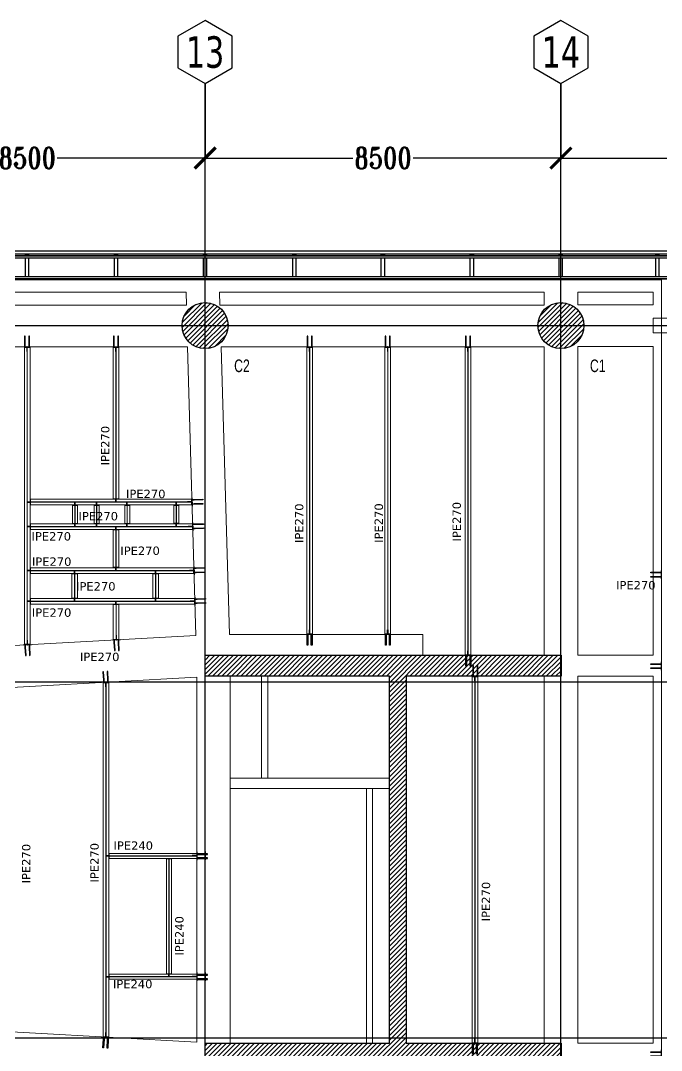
# Model space of a CAD drawing. Header units: millimetres. Extents: x -1702 to 79495, y -21906 to 33736.
# Drawn here: x 51489 to 66798, y 8200 to 32781 of the extents above; entities that cross this region are included whole.
import ezdxf
from ezdxf.enums import TextEntityAlignment as Align

# ---------------------------------------------------------------- set-up
doc = ezdxf.new("R2010")
doc.units = ezdxf.units.MM
doc.header["$LTSCALE"] = 0.9
for name, color, linetype, lineweight in [('0-1', 7, 'Continuous', 5), ('A_ALMA', 8, 'Continuous', 5), ('E_COLUMNAS-4', 1, 'Continuous', 25), ('E_TEXTO', 3, 'Continuous', 9), ('E_VIGAS', 8, 'Continuous', 9), ('E_VIGAS-1', 5, 'Continuous', 25), ('E_VIGAS-2', 10, 'Continuous', 25), ('HCB-PLATINA', 4, 'Continuous', 15), ('HCB-VIGAS', 4, 'Continuous', 15), ('S-STRS', 31, 'Continuous', 9), ('VIGAS_HCB', 4, 'Continuous', 15)]:
    doc.layers.add(name, color=color, linetype=linetype, lineweight=lineweight)
for name, color, linetype in [('COTAS', 8, 'Continuous'), ('HCB-ACH_PANT', 253, 'Continuous'), ('HCB-ANCLAJE', 5, 'Continuous'), ('HCB-EJES', 1, 'Continuous'), ('HCB-ROTULOS', 2, 'Continuous'), ('HCB_PANTALLAS', 6, 'Continuous')]:
    doc.layers.add(name, color=color, linetype=linetype)
doc.styles.add('Arial Narrow', font='', dxfattribs={"width": 0.85, "height": 0.3})
doc.styles.add('ROMANT', font='romant.shx', dxfattribs={"width": 0.8})
doc.styles.add('VERDANA', font='verdana.ttf')
doc.styles.get('Arial Narrow').set_extended_font_data('Arial Narrow')
doc.dimstyles.new('1.125', dxfattribs={"dimscale": 0, "dimtxt": 500, "dimasz": 500, "dimexe": 4, "dimexo": 4, "dimgap": 15, "dimtad": 0, "dimdec": 0, "dimzin": 4, "dimdsep": 46, "dimtxsty": 'ROMANT', "dimblk": 'ARCHTICK', "dimcen": -10, "dimclrd": 256, "dimclrt": 3, "dimadec": 0, "dimazin": 0, "dimtfac": 1, "dimtdec": 0, "dimtix": 1, "dimtmove": 0, "dimatfit": 0, "dimldrblk": 'OBLIQUE', "dimfxl": 0.05, "dimtolj": 1, "dimtzin": 0, "dimarcsym": 0})

# ---------------------------------------------------------------- blocks, each defined once
blk = doc.blocks.new('EST_SFM_VIGA-METALICA-SECCION-C - EST_SFM_VIGA-METALICA-UPN160-1604346-_42_00m_N_E_-NIVEL-11 DOC')
at = {"layer": 'E_VIGAS-1'}
for p, q in [((30.11, 0.018), (-30.277, 0.018)), ((-30.272, -0.047), (30.104, -0.047))]:
    blk.add_line(p, q, dxfattribs=at)
blk = doc.blocks.new('EST_SFM_VIGA-METALICA-SECCION-C - EST_SFM_VIGA-METALICA-UPN100-1526554-_42_00m_N_E_-NIVEL-11 DOC')
at = {"layer": 'E_VIGAS-2'}
for p, q in [((34.942, 0.018), (-34.929, 0.018)), ((-34.929, -0.032), (34.942, -0.032))]:
    blk.add_line(p, q, dxfattribs=at)
blk = doc.blocks.new('EST_SFM_VIGA-METALICA-SECCION-C - EST_SFM_VIGA-METALICA-UPN100-1526616-_42_00m_N_E_-NIVEL-11 DOC')
at = {"layer": 'E_VIGAS-2'}
for p, q in [((34.044, 0.032), (-34.827, 0.032)), ((-34.827, -0.018), (34.044, -0.018))]:
    blk.add_line(p, q, dxfattribs=at)
blk = doc.blocks.new('DCTIB_CNI_EST_MOD-1A-FAC_0001_rvt-1-_42_00m_N_E_-NIVEL-11 DOC')
at = {"layer": 'E_VIGAS-1'}
for p, q in [((-27.454, 167.859), (-27.426, 167.859)), ((-27.454, 167.858), (-27.454, 167.859)), ((-27.372, 167.858), (-27.454, 167.858)), ((-27.454, 167.83), (-27.454, 167.858)), ((-27.454, 167.33), (-27.454, 167.78)), ((-27.415, 167.864), (-27.415, 167.878)), ((-27.415, 167.859), (-27.415, 167.864)), ((-27.41, 167.878), (-27.41, 167.864)), ((-27.41, 167.864), (-27.41, 167.859)), ((-27.399, 167.859), (-27.372, 167.859)), ((-27.372, 167.859), (-27.372, 167.858)), ((-27.372, 167.83), (-27.372, 167.858)), ((-27.372, 167.33), (-27.372, 167.78)), ((-25.328, 167.859), (-25.3, 167.859)), ((-25.328, 167.858), (-25.328, 167.859)), ((-25.246, 167.858), (-25.328, 167.858)), ((-25.328, 167.83), (-25.328, 167.858)), ((-25.328, 167.33), (-25.328, 167.78)), ((-25.29, 167.864), (-25.29, 167.878)), ((-25.29, 167.859), (-25.29, 167.864)), ((-25.285, 167.878), (-25.285, 167.864)), ((-25.285, 167.864), (-25.285, 167.859)), ((-25.274, 167.859), (-25.246, 167.859)), ((-25.246, 167.859), (-25.246, 167.858)), ((-25.246, 167.83), (-25.246, 167.858)), ((-25.246, 167.33), (-25.246, 167.78)), ((-23.203, 167.859), (-23.175, 167.859)), ((-23.203, 167.858), (-23.203, 167.859)), ((-23.121, 167.858), (-23.203, 167.858)), ((-23.203, 167.83), (-23.203, 167.858)), ((-23.203, 167.33), (-23.203, 167.78)), ((-23.164, 167.864), (-23.164, 167.878)), ((-23.164, 167.859), (-23.164, 167.864)), ((-23.159, 167.878), (-23.159, 167.864)), ((-23.159, 167.864), (-23.159, 167.859)), ((-23.149, 167.859), (-23.121, 167.859)), ((-23.121, 167.859), (-23.121, 167.858)), ((-23.121, 167.83), (-23.121, 167.858)), ((-23.121, 167.33), (-23.121, 167.78)), ((-21.078, 167.858), (-21.078, 167.859)), ((-21.078, 167.859), (-21.05, 167.859)), ((-20.996, 167.858), (-21.078, 167.858)), ((-21.078, 167.858), (-21.078, 167.83)), ((-21.078, 167.78), (-21.078, 167.33)), ((-21.04, 167.864), (-21.04, 167.878)), ((-21.04, 167.859), (-21.04, 167.864)), ((-21.035, 167.878), (-21.035, 167.864)), ((-21.035, 167.864), (-21.035, 167.859)), ((-21.024, 167.859), (-20.996, 167.859)), ((-20.996, 167.859), (-20.996, 167.858)), ((-20.996, 167.858), (-20.996, 167.83)), ((-20.996, 167.78), (-20.996, 167.33)), ((-18.953, 167.859), (-18.925, 167.859)), ((-18.953, 167.858), (-18.953, 167.859)), ((-18.871, 167.858), (-18.953, 167.858)), ((-18.953, 167.83), (-18.953, 167.858)), ((-18.953, 167.33), (-18.953, 167.78)), ((-18.915, 167.864), (-18.915, 167.878)), ((-18.915, 167.859), (-18.915, 167.864)), ((-18.91, 167.878), (-18.91, 167.864)), ((-18.91, 167.864), (-18.91, 167.859)), ((-18.899, 167.859), (-18.871, 167.859)), ((-18.871, 167.859), (-18.871, 167.858)), ((-18.871, 167.83), (-18.871, 167.858)), ((-18.871, 167.33), (-18.871, 167.78)), ((-16.828, 167.859), (-16.8, 167.859)), ((-16.828, 167.858), (-16.828, 167.859)), ((-16.746, 167.858), (-16.828, 167.858)), ((-16.828, 167.83), (-16.828, 167.858)), ((-16.828, 167.33), (-16.828, 167.78)), ((-16.79, 167.864), (-16.79, 167.878)), ((-16.79, 167.859), (-16.79, 167.864)), ((-16.785, 167.878), (-16.785, 167.864)), ((-16.785, 167.864), (-16.785, 167.859)), ((-16.774, 167.859), (-16.746, 167.859)), ((-16.746, 167.859), (-16.746, 167.858)), ((-16.746, 167.83), (-16.746, 167.858)), ((-16.746, 167.33), (-16.746, 167.78)), ((-14.703, 167.859), (-14.675, 167.859)), ((-14.703, 167.858), (-14.703, 167.859)), ((-14.703, 167.858), (-14.621, 167.858)), ((-14.621, 167.858), (-14.703, 167.858)), ((-14.703, 167.83), (-14.703, 167.858)), ((-14.703, 167.33), (-14.703, 167.78)), ((-14.665, 167.864), (-14.665, 167.878)), ((-14.665, 167.859), (-14.665, 167.864)), ((-14.66, 167.878), (-14.66, 167.864)), ((-14.66, 167.864), (-14.66, 167.859)), ((-14.649, 167.859), (-14.621, 167.859)), ((-14.621, 167.859), (-14.621, 167.858)), ((-14.621, 167.83), (-14.621, 167.858)), ((-14.621, 167.33), (-14.621, 167.78)), ((-12.403, 167.858), (-12.403, 167.859)), ((-12.403, 167.859), (-12.375, 167.859)), ((-12.403, 167.858), (-12.321, 167.858)), ((-12.321, 167.858), (-12.403, 167.858)), ((-12.403, 167.858), (-12.403, 167.83)), ((-12.403, 167.78), (-12.403, 167.33)), ((-12.364, 167.864), (-12.364, 167.878)), ((-12.364, 167.859), (-12.364, 167.864)), ((-12.359, 167.878), (-12.359, 167.864)), ((-12.359, 167.864), (-12.359, 167.859)), ((-12.349, 167.859), (-12.321, 167.859)), ((-12.321, 167.859), (-12.321, 167.858)), ((-12.321, 167.858), (-12.321, 167.83)), ((-12.321, 167.78), (-12.321, 167.33)), ((-27.454, 167.26), (-27.454, 167.28)), ((-27.372, 167.26), (-27.454, 167.26)), ((-27.372, 167.26), (-27.372, 167.28)), ((-25.328, 167.263), (-25.328, 167.28)), ((-25.246, 167.263), (-25.328, 167.263)), ((-25.246, 167.263), (-25.246, 167.28)), ((-23.203, 167.263), (-23.203, 167.28)), ((-23.121, 167.263), (-23.203, 167.263)), ((-23.121, 167.263), (-23.121, 167.28)), ((-21.078, 167.28), (-21.078, 167.263)), ((-20.996, 167.263), (-21.078, 167.263)), ((-20.996, 167.28), (-20.996, 167.263)), ((-18.953, 167.263), (-18.953, 167.28)), ((-18.871, 167.263), (-18.953, 167.263)), ((-18.871, 167.263), (-18.871, 167.28)), ((-16.828, 167.263), (-16.828, 167.28)), ((-16.746, 167.263), (-16.828, 167.263)), ((-16.746, 167.263), (-16.746, 167.28)), ((-14.703, 167.263), (-14.703, 167.28)), ((-14.621, 167.263), (-14.703, 167.263)), ((-14.621, 167.263), (-14.621, 167.28)), ((-12.403, 167.28), (-12.403, 167.263)), ((-12.321, 167.263), (-12.403, 167.263)), ((-12.321, 167.28), (-12.321, 167.263))]:
    blk.add_line(p, q, dxfattribs=at)
for points, knots in [([(-27.415, 167.864), (-27.415, 167.863), (-27.415, 167.862), (-27.417, 167.86), (-27.419, 167.86), (-27.42, 167.859), (-27.421, 167.859), (-27.423, 167.859), (-27.424, 167.859), (-27.426, 167.859)], [0, 0, 0, 0, 0.285714, 0.428571, 0.571429, 0.678571, 0.732143, 0.785714, 1, 1, 1, 1]), ([(-27.426, 167.859), (-27.425, 167.859), (-27.423, 167.859), (-27.421, 167.859), (-27.419, 167.86), (-27.417, 167.86), (-27.415, 167.862), (-27.415, 167.863), (-27.415, 167.864)], [0, 0, 0, 0, 0.142857, 0.285714, 0.428571, 0.571429, 0.785714, 1, 1, 1, 1]), ([(-27.41, 167.864), (-27.41, 167.863), (-27.41, 167.862), (-27.408, 167.86), (-27.407, 167.86), (-27.405, 167.859), (-27.404, 167.859), (-27.402, 167.859), (-27.401, 167.859), (-27.399, 167.859)], [0, 0, 0, 0, 0.285714, 0.428571, 0.571429, 0.678571, 0.732143, 0.785714, 1, 1, 1, 1]), ([(-27.399, 167.859), (-27.4, 167.859), (-27.402, 167.859), (-27.404, 167.859), (-27.406, 167.86), (-27.408, 167.86), (-27.41, 167.862), (-27.41, 167.863), (-27.41, 167.864)], [0, 0, 0, 0, 0.142857, 0.285714, 0.428571, 0.571429, 0.785714, 1, 1, 1, 1]), ([(-25.29, 167.864), (-25.29, 167.863), (-25.29, 167.862), (-25.292, 167.86), (-25.293, 167.86), (-25.295, 167.859), (-25.296, 167.859), (-25.297, 167.859), (-25.299, 167.859), (-25.3, 167.859)], [0, 0, 0, 0, 0.285714, 0.428571, 0.571429, 0.678571, 0.732143, 0.785714, 1, 1, 1, 1]), ([(-25.3, 167.859), (-25.299, 167.859), (-25.298, 167.859), (-25.295, 167.859), (-25.293, 167.86), (-25.291, 167.86), (-25.29, 167.862), (-25.29, 167.863), (-25.29, 167.864)], [0, 0, 0, 0, 0.142857, 0.285714, 0.428571, 0.571429, 0.785714, 1, 1, 1, 1]), ([(-25.285, 167.864), (-25.285, 167.863), (-25.284, 167.862), (-25.283, 167.86), (-25.281, 167.86), (-25.28, 167.859), (-25.279, 167.859), (-25.277, 167.859), (-25.275, 167.859), (-25.274, 167.859)], [0, 0, 0, 0, 0.285714, 0.428571, 0.571429, 0.678571, 0.732143, 0.785714, 1, 1, 1, 1]), ([(-25.274, 167.859), (-25.275, 167.859), (-25.276, 167.859), (-25.279, 167.859), (-25.281, 167.86), (-25.283, 167.86), (-25.284, 167.862), (-25.285, 167.863), (-25.285, 167.864)], [0, 0, 0, 0, 0.142857, 0.285714, 0.428571, 0.571429, 0.785714, 1, 1, 1, 1]), ([(-23.164, 167.864), (-23.164, 167.863), (-23.165, 167.862), (-23.166, 167.86), (-23.168, 167.86), (-23.169, 167.859), (-23.17, 167.859), (-23.172, 167.859), (-23.174, 167.859), (-23.175, 167.859)], [0, 0, 0, 0, 0.285714, 0.428571, 0.571429, 0.678571, 0.732143, 0.785714, 1, 1, 1, 1]), ([(-23.175, 167.859), (-23.174, 167.859), (-23.173, 167.859), (-23.17, 167.859), (-23.168, 167.86), (-23.166, 167.86), (-23.165, 167.862), (-23.164, 167.863), (-23.164, 167.864)], [0, 0, 0, 0, 0.142857, 0.285714, 0.428571, 0.571429, 0.785714, 1, 1, 1, 1]), ([(-23.159, 167.864), (-23.159, 167.863), (-23.159, 167.862), (-23.157, 167.86), (-23.156, 167.86), (-23.154, 167.859), (-23.153, 167.859), (-23.152, 167.859), (-23.15, 167.859), (-23.149, 167.859)], [0, 0, 0, 0, 0.285714, 0.428571, 0.571429, 0.678571, 0.732143, 0.785714, 1, 1, 1, 1]), ([(-23.149, 167.859), (-23.15, 167.859), (-23.151, 167.859), (-23.154, 167.859), (-23.156, 167.86), (-23.158, 167.86), (-23.159, 167.862), (-23.159, 167.863), (-23.159, 167.864)], [0, 0, 0, 0, 0.142857, 0.285714, 0.428571, 0.571429, 0.785714, 1, 1, 1, 1]), ([(-21.05, 167.859), (-21.049, 167.859), (-21.048, 167.859), (-21.045, 167.859), (-21.043, 167.86), (-21.041, 167.86), (-21.04, 167.862), (-21.04, 167.863), (-21.04, 167.864)], [0, 0, 0, 0, 0.142857, 0.285714, 0.428571, 0.571429, 0.785714, 1, 1, 1, 1]), ([(-21.04, 167.864), (-21.04, 167.863), (-21.04, 167.862), (-21.042, 167.86), (-21.043, 167.86), (-21.045, 167.859), (-21.046, 167.859), (-21.047, 167.859), (-21.049, 167.859), (-21.05, 167.859)], [0, 0, 0, 0, 0.285714, 0.428571, 0.571429, 0.678571, 0.732143, 0.785714, 1, 1, 1, 1]), ([(-21.024, 167.859), (-21.025, 167.859), (-21.026, 167.859), (-21.029, 167.859), (-21.031, 167.86), (-21.033, 167.86), (-21.034, 167.862), (-21.035, 167.863), (-21.035, 167.864)], [0, 0, 0, 0, 0.142857, 0.285714, 0.428571, 0.571429, 0.785714, 1, 1, 1, 1]), ([(-21.035, 167.864), (-21.035, 167.863), (-21.034, 167.862), (-21.033, 167.86), (-21.031, 167.86), (-21.03, 167.859), (-21.029, 167.859), (-21.027, 167.859), (-21.025, 167.859), (-21.024, 167.859)], [0, 0, 0, 0, 0.285714, 0.428571, 0.571429, 0.678571, 0.732143, 0.785714, 1, 1, 1, 1]), ([(-18.915, 167.864), (-18.915, 167.863), (-18.915, 167.862), (-18.917, 167.86), (-18.918, 167.86), (-18.92, 167.859), (-18.921, 167.859), (-18.922, 167.859), (-18.924, 167.859), (-18.925, 167.859)], [0, 0, 0, 0, 0.285714, 0.428571, 0.571429, 0.678571, 0.732143, 0.785714, 1, 1, 1, 1]), ([(-18.925, 167.859), (-18.924, 167.859), (-18.923, 167.859), (-18.92, 167.859), (-18.918, 167.86), (-18.916, 167.86), (-18.915, 167.862), (-18.915, 167.863), (-18.915, 167.864)], [0, 0, 0, 0, 0.142857, 0.285714, 0.428571, 0.571429, 0.785714, 1, 1, 1, 1]), ([(-18.91, 167.864), (-18.91, 167.863), (-18.909, 167.862), (-18.908, 167.86), (-18.906, 167.86), (-18.905, 167.859), (-18.904, 167.859), (-18.902, 167.859), (-18.9, 167.859), (-18.899, 167.859)], [0, 0, 0, 0, 0.285714, 0.428571, 0.571429, 0.678571, 0.732143, 0.785714, 1, 1, 1, 1]), ([(-18.899, 167.859), (-18.9, 167.859), (-18.901, 167.859), (-18.904, 167.859), (-18.906, 167.86), (-18.908, 167.86), (-18.909, 167.862), (-18.91, 167.863), (-18.91, 167.864)], [0, 0, 0, 0, 0.142857, 0.285714, 0.428571, 0.571429, 0.785714, 1, 1, 1, 1]), ([(-16.79, 167.864), (-16.79, 167.863), (-16.79, 167.862), (-16.792, 167.86), (-16.793, 167.86), (-16.795, 167.859), (-16.796, 167.859), (-16.797, 167.859), (-16.799, 167.859), (-16.8, 167.859)], [0, 0, 0, 0, 0.285714, 0.428571, 0.571429, 0.678571, 0.732143, 0.785714, 1, 1, 1, 1]), ([(-16.8, 167.859), (-16.799, 167.859), (-16.798, 167.859), (-16.795, 167.859), (-16.793, 167.86), (-16.791, 167.86), (-16.79, 167.862), (-16.79, 167.863), (-16.79, 167.864)], [0, 0, 0, 0, 0.142857, 0.285714, 0.428571, 0.571429, 0.785714, 1, 1, 1, 1]), ([(-16.785, 167.864), (-16.785, 167.863), (-16.784, 167.862), (-16.783, 167.86), (-16.781, 167.86), (-16.78, 167.859), (-16.779, 167.859), (-16.777, 167.859), (-16.775, 167.859), (-16.774, 167.859)], [0, 0, 0, 0, 0.285714, 0.428571, 0.571429, 0.678571, 0.732143, 0.785714, 1, 1, 1, 1]), ([(-16.774, 167.859), (-16.775, 167.859), (-16.776, 167.859), (-16.779, 167.859), (-16.781, 167.86), (-16.783, 167.86), (-16.784, 167.862), (-16.785, 167.863), (-16.785, 167.864)], [0, 0, 0, 0, 0.142857, 0.285714, 0.428571, 0.571429, 0.785714, 1, 1, 1, 1]), ([(-14.665, 167.864), (-14.665, 167.863), (-14.665, 167.862), (-14.667, 167.86), (-14.668, 167.86), (-14.67, 167.859), (-14.671, 167.859), (-14.672, 167.859), (-14.674, 167.859), (-14.675, 167.859)], [0, 0, 0, 0, 0.285714, 0.428571, 0.571429, 0.678571, 0.732143, 0.785714, 1, 1, 1, 1]), ([(-14.675, 167.859), (-14.674, 167.859), (-14.673, 167.859), (-14.67, 167.859), (-14.668, 167.86), (-14.666, 167.86), (-14.665, 167.862), (-14.665, 167.863), (-14.665, 167.864)], [0, 0, 0, 0, 0.142857, 0.285714, 0.428571, 0.571429, 0.785714, 1, 1, 1, 1]), ([(-14.66, 167.864), (-14.66, 167.863), (-14.659, 167.862), (-14.658, 167.86), (-14.656, 167.86), (-14.655, 167.859), (-14.654, 167.859), (-14.652, 167.859), (-14.65, 167.859), (-14.649, 167.859)], [0, 0, 0, 0, 0.285714, 0.428571, 0.571429, 0.678571, 0.732143, 0.785714, 1, 1, 1, 1]), ([(-14.649, 167.859), (-14.65, 167.859), (-14.651, 167.859), (-14.654, 167.859), (-14.656, 167.86), (-14.658, 167.86), (-14.659, 167.862), (-14.66, 167.863), (-14.66, 167.864)], [0, 0, 0, 0, 0.142857, 0.285714, 0.428571, 0.571429, 0.785714, 1, 1, 1, 1]), ([(-12.375, 167.859), (-12.374, 167.859), (-12.373, 167.859), (-12.37, 167.859), (-12.368, 167.86), (-12.366, 167.86), (-12.365, 167.862), (-12.364, 167.863), (-12.364, 167.864)], [0, 0, 0, 0, 0.142857, 0.285714, 0.428571, 0.571429, 0.785714, 1, 1, 1, 1]), ([(-12.364, 167.864), (-12.364, 167.863), (-12.365, 167.862), (-12.366, 167.86), (-12.368, 167.86), (-12.369, 167.859), (-12.37, 167.859), (-12.372, 167.859), (-12.374, 167.859), (-12.375, 167.859)], [0, 0, 0, 0, 0.285714, 0.428571, 0.571429, 0.678571, 0.732143, 0.785714, 1, 1, 1, 1]), ([(-12.349, 167.859), (-12.35, 167.859), (-12.351, 167.859), (-12.354, 167.859), (-12.356, 167.86), (-12.358, 167.86), (-12.359, 167.862), (-12.359, 167.863), (-12.359, 167.864)], [0, 0, 0, 0, 0.142857, 0.285714, 0.428571, 0.571429, 0.785714, 1, 1, 1, 1]), ([(-12.359, 167.864), (-12.359, 167.863), (-12.359, 167.862), (-12.357, 167.86), (-12.356, 167.86), (-12.354, 167.859), (-12.353, 167.859), (-12.352, 167.859), (-12.35, 167.859), (-12.349, 167.859)], [0, 0, 0, 0, 0.285714, 0.428571, 0.571429, 0.678571, 0.732143, 0.785714, 1, 1, 1, 1])]:
    blk.add_open_spline(points, degree=3, knots=knots, dxfattribs=at)
at = {"layer": 'E_VIGAS-2'}
for p, q in [((-75.147, 167.83), (-5.177, 167.83)), ((-5.177, 167.83), (-75.147, 167.83)), ((-5.727, 167.28), (-74.597, 167.28)), ((-74.597, 167.28), (-5.727, 167.28))]:
    blk.add_line(p, q, dxfattribs=at)
at = {"layer": 'E_VIGAS-1'}
blk.add_blockref('EST_SFM_VIGA-METALICA-SECCION-C - EST_SFM_VIGA-METALICA-UPN160-1604346-_42_00m_N_E_-NIVEL-11 DOC', (-40.081, 167.925), dxfattribs=at)
at = {"layer": 'E_VIGAS-2'}
for name, p in [('EST_SFM_VIGA-METALICA-SECCION-C - EST_SFM_VIGA-METALICA-UPN100-1526554-_42_00m_N_E_-NIVEL-11 DOC', (-40.169, 167.812)), ('EST_SFM_VIGA-METALICA-SECCION-C - EST_SFM_VIGA-METALICA-UPN100-1526616-_42_00m_N_E_-NIVEL-11 DOC', (-39.77, 167.298))]:
    blk.add_blockref(name, p, dxfattribs=at)
blk = doc.blocks.new('_ArchTick')
at = {"color": 0, "linetype": 'ByBlock', "const_width": 0.15}
blk.add_lwpolyline([(-0.5, -0.5), (0.5, 0.5)], dxfattribs=at)
blk = doc.blocks.new('*D621')
at = {"layer": 'COTAS', "color": 0, "lineweight": -2, "transparency": 16777216}
for p, q in [((47397, 31277), (47397, 29496)), ((55897, 31277), (55897, 29496))]:
    blk.add_line(p, q, dxfattribs=at)
at = {"layer": 'COTAS', "lineweight": -2, "transparency": 16777216}
for p, q in [((47397, 29500), (50927, 29500)), ((55897, 29500), (52366, 29500))]:
    blk.add_line(p, q, dxfattribs=at)
at = {"layer": 'Defpoints', "color": 0, "transparency": 16777216}
for p in [(47397, 31281), (55897, 31281), (47397, 29500)]:
    blk.add_point(p, dxfattribs=at)
at = {"layer": 'COTAS', "lineweight": -2, "transparency": 16777216, "xscale": 500, "yscale": 500, "zscale": 500, "rotation": 180}
blk.add_blockref('_ArchTick', (47397, 29500), dxfattribs=at)
at = {"layer": 'COTAS', "lineweight": -2, "transparency": 16777216, "xscale": 500, "yscale": 500, "zscale": 500}
blk.add_blockref('_ArchTick', (55897, 29500), dxfattribs=at)
at = {"layer": 'COTAS', "color": 3, "transparency": 16777216, "insert": (51647, 29500), "char_height": 500, "attachment_point": 5, "style": 'ROMANT'}
blk.add_mtext('\\A1;8500', dxfattribs=at)
blk = doc.blocks.new('_Oblique')
at = {"color": 0, "linetype": 'ByBlock', "lineweight": -2}
blk.add_line((-0.5, -0.5), (0.5, 0.5), dxfattribs=at)
blk = doc.blocks.new('*D622')
at = {"layer": 'COTAS', "color": 0, "lineweight": -2, "transparency": 16777216}
for p, q in [((55897, 31277), (55897, 29496)), ((64397, 31277), (64397, 29496))]:
    blk.add_line(p, q, dxfattribs=at)
at = {"layer": 'COTAS', "lineweight": -2, "transparency": 16777216}
for p, q in [((55897, 29500), (59427, 29500)), ((64397, 29500), (60866, 29500))]:
    blk.add_line(p, q, dxfattribs=at)
at = {"layer": 'Defpoints', "color": 0, "transparency": 16777216}
for p in [(55897, 31281), (64397, 31281), (55897, 29500)]:
    blk.add_point(p, dxfattribs=at)
at = {"layer": 'COTAS', "lineweight": -2, "transparency": 16777216, "xscale": 500, "yscale": 500, "zscale": 500, "rotation": 180}
blk.add_blockref('_ArchTick', (55897, 29500), dxfattribs=at)
at = {"layer": 'COTAS', "lineweight": -2, "transparency": 16777216, "xscale": 500, "yscale": 500, "zscale": 500}
blk.add_blockref('_ArchTick', (64397, 29500), dxfattribs=at)
at = {"layer": 'COTAS', "color": 3, "transparency": 16777216, "insert": (60147, 29500), "char_height": 500, "attachment_point": 5, "style": 'ROMANT'}
blk.add_mtext('\\A1;8500', dxfattribs=at)
blk = doc.blocks.new('*D623')
at = {"layer": 'COTAS', "color": 0, "lineweight": -2, "transparency": 16777216}
for p, q in [((64397, 31277), (64397, 29496)), ((72897, 31277), (72897, 29496))]:
    blk.add_line(p, q, dxfattribs=at)
at = {"layer": 'COTAS', "lineweight": -2, "transparency": 16777216}
for p, q in [((64397, 29500), (67927, 29500)), ((72897, 29500), (69366, 29500))]:
    blk.add_line(p, q, dxfattribs=at)
at = {"layer": 'Defpoints', "color": 0, "transparency": 16777216}
for p in [(64397, 31281), (72897, 31281), (72897, 29500)]:
    blk.add_point(p, dxfattribs=at)
at = {"layer": 'COTAS', "lineweight": -2, "transparency": 16777216, "xscale": 500, "yscale": 500, "zscale": 500, "rotation": 180}
blk.add_blockref('_ArchTick', (64397, 29500), dxfattribs=at)
at = {"layer": 'COTAS', "lineweight": -2, "transparency": 16777216, "xscale": 500, "yscale": 500, "zscale": 500}
blk.add_blockref('_ArchTick', (72897, 29500), dxfattribs=at)
at = {"layer": 'COTAS', "color": 3, "transparency": 16777216, "insert": (68647, 29500), "char_height": 500, "attachment_point": 5, "style": 'ROMANT'}
blk.add_mtext('\\A1;8500', dxfattribs=at)
blk = doc.blocks.new('CX-CONC')
at = {"layer": 'HCB-ANCLAJE'}
for points in [[(-50, -8), (-46, -6), (-42, -8), (-40, -8), (-38, -14), (-38, -52), (-38, -256), (-54, -256), (-54, -52), (-54, -14), (-52, -8)], [(50, -8), (54, -6), (58, -8), (60, -8), (62, -14), (62, -52), (62, -256), (46, -256), (46, -52), (46, -14), (48, -8)]]:
    blk.add_lwpolyline(points, close=True, dxfattribs=at)
at = {"layer": 'HCB-PLATINA'}
blk.add_lwpolyline([(-100, -6), (100, -6), (100, 0), (-100, 0)], close=True, dxfattribs=at)

msp = doc.modelspace()

# ---------------------------------------------------------------- hatches: boundary and pattern name
at = {"layer": 'HCB-ACH_PANT'}
h = msp.add_hatch(dxfattribs=at)
h.set_pattern_fill('ANSI31', color=256, scale=25)
h.set_pattern_definition([(45, (43250.506, -1e-10), (-56.1266, 56.1266), [])])
edge = h.paths.add_edge_path()
edge.add_arc((55896.7, 25500), 550, 0, 360)
h = msp.add_hatch(dxfattribs=at)
h.set_pattern_fill('ANSI31', color=256, scale=25)
h.set_pattern_definition([(45, (51750.506, -1e-10), (-56.1266, 56.1266), [])])
edge = h.paths.add_edge_path()
edge.add_arc((64396.7, 25500), 550, 0, 360)
h = msp.add_hatch(dxfattribs=at)
h.set_pattern_fill('ANSI31', color=256, scale=25)
h.set_pattern_definition([(45, (-16279.805, -55448.78), (-56.1266, 56.1266), [])])
h.paths.add_polyline_path([(64399.8, 7870.2), (55899.8, 7870.2), (55899.8, 8370.2), (60299.8, 8370.2), (60299.8, 17130.2), (55899.8, 17130.2), (55899.8, 17630.2), (64399.8, 17630.2), (64399.8, 17130.2), (60699.8, 17130.2), (60699.8, 8370.2), (64399.8, 8370.2)])

# ---------------------------------------------------------------- linework, layer by layer
for points in [[(51643.4, 24880.1), (51643.4, 24990.1), (51637.4, 24990.1), (51637.4, 24880.1)], [(53767.4, 24880), (53767.4, 24990), (53761.4, 24990), (53761.4, 24880)], [(58393.4, 24880.1), (58393.4, 24990.1), (58387.4, 24990.1), (58387.4, 24880.1)], [(60258.6, 24880.1), (60258.6, 24990.1), (60252.6, 24990.1), (60252.6, 24880.1)], [(62176.8, 24880), (62176.8, 24990), (62170.8, 24990), (62170.8, 24880)], [(55475.6, 21297.3), (55585.6, 21297.3), (55585.6, 21291.3), (55475.6, 21291.3)], [(55492.2, 20713), (55602.2, 20713), (55602.2, 20707), (55492.2, 20707)], [(55522.2, 19663), (55632.2, 19663), (55632.2, 19657), (55522.2, 19657)], [(55543.2, 18928), (55653.2, 18928), (55653.2, 18922), (55543.2, 18922)], [(58393.4, 18240.2), (58393.4, 18130.2), (58387.4, 18130.2), (58387.4, 18240.2)], [(60258.6, 18240.2), (60258.6, 18130.2), (60252.6, 18130.2), (60252.6, 18240.2)], [(51650.1, 17993.2), (51650.1, 17883.2), (51656.1, 17883.2), (51656.1, 17993.2)], [(53775, 18111.4), (53775, 18001.4), (53781, 18001.4), (53781, 18111.4)], [(62176.8, 17740.2), (62176.8, 17630.2), (62170.8, 17630.2), (62170.8, 17740.2)], [(53527, 16875.4), (53527, 16985.4), (53521, 16985.4), (53521, 16875.4)], [(62343.7, 17020.2), (62343.7, 17130.2), (62337.7, 17130.2), (62337.7, 17020.2)], [(55587.7, 12843.2), (55697.7, 12843.2), (55697.7, 12849.2), (55587.7, 12849.2)], [(55587.7, 9961.6), (55697.7, 9961.6), (55697.7, 9967.6), (55587.7, 9967.6)], [(53527.8, 8625.4), (53527.8, 8515.4), (53521.8, 8515.4), (53521.8, 8625.4)], [(62343.3, 8480.2), (62343.3, 8370.2), (62337.3, 8370.2), (62337.3, 8480.2)]]:
    msp.add_lwpolyline(points, close=True)
at = {"layer": 'A_ALMA'}
for p, q in [((51643.4, 17892.6), (51643.4, 24980)), ((51650, 17892.6), (51650, 24980)), ((53767.4, 21365.2), (53767.4, 24980)), ((53774, 21365.2), (53774, 24980)), ((58393.4, 18140.1), (58393.4, 24980)), ((58400, 18140.1), (58400, 24980)), ((60258.6, 18140.1), (60258.6, 24980)), ((60265.2, 18140.1), (60265.2, 24980)), ((62176.8, 17640.2), (62176.8, 24980)), ((62183.4, 17640.2), (62183.4, 24980)), ((51725.2, 21291), (55575.9, 21291)), ((51725.2, 21284.4), (55575.9, 21284.4)), ((52783.7, 20780.2), (52783.7, 21210.2)), ((52789.9, 20780.2), (52789.9, 21210.2)), ((53301, 20780.2), (53301, 21210.2)), ((53307.2, 20780.2), (53307.2, 21210.2)), ((54032.6, 20780.2), (54032.6, 21210.2)), ((54038.8, 20780.2), (54038.8, 21210.2)), ((55206.1, 20780.2), (55206.1, 21210.2)), ((55212.3, 20780.2), (55212.3, 21210.2)), ((51725.2, 20706), (55592.2, 20706)), ((51725.2, 20699.4), (55592.2, 20699.4)), ((53767.4, 19730.9), (53767.4, 20625.2)), ((53774, 19730.9), (53774, 20625.2)), ((51725.2, 19656.7), (55622.5, 19656.7)), ((51725.2, 19650.1), (55622.5, 19650.1)), ((52776.1, 18995.9), (52776.1, 19575.9)), ((52782.7, 18995.9), (52782.7, 19575.9)), ((54711.1, 18995.9), (54711.1, 19575.9)), ((54717.7, 18995.9), (54717.7, 19575.9)), ((51725.2, 18921.7), (55643.5, 18921.7)), ((51725.2, 18915.1), (55643.5, 18915.1)), ((53768.4, 18011.5), (53768.4, 18840.8)), ((53775, 18011.5), (53775, 18840.8)), ((53527.2, 8525.1), (53527.2, 16972.2)), ((53533.8, 8524.8), (53533.8, 16972.2)), ((62343.3, 8380.2), (62343.3, 17120.2)), ((62349.9, 8380.2), (62349.9, 17120.2)), ((53608, 12843.3), (55687.7, 12843.3)), ((53608, 12837.1), (55687.7, 12837.1)), ((55033.7, 10028.4), (55033.7, 12770.2)), ((55039.9, 10028.4), (55039.9, 12767.5)), ((53608, 9961.1), (55687.7, 9961.1)), ((53608, 9954.9), (55687.7, 9954.9)), ((53245.5, 8530.8), (53245.5, 8530.9)), ((53252.1, 8530.4), (53252.1, 8530.5))]:
    msp.add_line(p, q, dxfattribs=at)
at = {"layer": 'E_COLUMNAS-4', "color": 6}
for centre in [(55896.7, 25500), (64396.7, 25500)]:
    msp.add_circle(centre, 550, dxfattribs=at)
at = {"layer": 'E_VIGAS', "color": 30, "true_color": 0xf26722}
for p, q in [((63998, 17622.6), (63998, 24989.8)), ((63998, 8370.2), (63998, 17120.3)), ((60296.9, 14697.9), (56496.9, 14697.9)), ((60296.9, 14447.9), (56496.9, 14447.9)), ((59748.9, 14447.9), (59748.7, 8367.9)), ((59898.9, 14447.9), (59898.7, 8367.9))]:
    msp.add_line(p, q, dxfattribs=at)
at = {"layer": 'E_VIGAS'}
for points in [[(10997.7, 26595.9), (10997.8, -1095.9), (66798, -1095.8), (66797.9, 26595.9)], [(64798, 17132.5), (64798, 8370.1), (66597.9, 8370.1), (66597.9, 17132.5)]]:
    msp.add_lwpolyline(points, close=True, dxfattribs=at)
for points in [[(47697.7, 25990.2), (47697.7, 26295.9), (55442.9, 26295.9), (55451.7, 25990.3, -0.4225941), (55451.5, 25990), (47697.9, 25990, -0.4142136)], [(56252.2, 25990), (63997.8, 25990, 0.4142141), (63998, 25990.2), (63998, 26295.9), (56243.3, 26295.9), (56252, 25990.2, 0.4058824)], [(64798.2, 26000), (66597.9, 26000), (66597.9, 26295.9), (64798, 26295.9), (64798, 26000.2, 0.4142131)], [(47697.7, 24989.8), (47697.7, 17662.7), (55676.6, 18107), (55480.2, 24989.9, 0.4058824), (55480, 24990), (47697.9, 24990, 0.4142136)], [(64798, 24999.8), (64798, 17632.5), (66597.9, 17632.5), (66597.9, 25000), (64798.2, 25000, 0.4142141)]]:
    msp.add_lwpolyline(points, format="xyb", close=True, dxfattribs=at)
msp.add_lwpolyline([(63997.8, 24990), (56280.7, 24990, 0.4225941), (56280.5, 24989.8), (56476.3, 18130.1), (61097.7, 18130.1), (61097.7, 17632.5)], format="xyb", dxfattribs=at)
for points in [[(55697.7, 17106.6), (47697.7, 16661.1), (47697.7, 8840.8), (55697.7, 8393.9), (55697.7, 17106.6)], [(55897.9, 17130.2), (56497.7, 17130.2), (56497.7, 8370.2), (56497.7, 8370.2)], [(57396.9, 17127.8), (57396.9, 14697.9), (57246.9, 14697.9), (57246.9, 17127.8)]]:
    msp.add_lwpolyline(points, dxfattribs=at)
at = {"layer": 'E_VIGAS', "color": 30, "true_color": 0xf26722}
msp.add_arc((63997.8, 24989.8), 0.2, 0.0001, 90, dxfattribs=at)
at = {"layer": 'E_VIGAS-2', "color": 8}
for points in [[(55897.7, 12948.8), (55897.7, 12748.8), (55903.7, 12748.8), (55903.7, 12948.8)], [(55897.7, 10058.6), (55897.7, 9858.6), (55903.7, 9858.6), (55903.7, 10058.6)]]:
    msp.add_lwpolyline(points, close=True, dxfattribs=at)
at = {"layer": 'HCB-EJES'}
for p, q in [((55896.7, -5780.2), (55896.7, 31280.5)), ((64396.7, -5780.2), (64396.7, 31280.5)), ((-201.6, 25500), (77995, 25500)), ((-201.6, 17000), (77995, 17000)), ((-201.6, 8500), (77995, 8500))]:
    msp.add_line(p, q, dxfattribs=at)
at = {"layer": 'HCB-ROTULOS'}
for points in [[(55247.2, 31655.5), (55896.7, 31280.5), (56546.2, 31655.5), (56546.2, 32405.5), (55896.7, 32780.5), (55247.2, 32405.5)], [(63747.2, 31655.5), (64396.7, 31280.5), (65046.2, 31655.5), (65046.2, 32405.5), (64396.7, 32780.5), (63747.2, 32405.5)]]:
    msp.add_lwpolyline(points, close=True, dxfattribs=at)
at = {"layer": 'HCB-VIGAS'}
for points in [[(51650, 21284.4), (51650, 21274.4), (51714.2, 21274.4), (51714.2, 21284.4)], [(51725.2, 21284.4), (51725.2, 21291), (51660, 21291), (51660, 21284.4)], [(52783.7, 21284.4), (52773.7, 21284.4), (52773.7, 21220.2), (52783.7, 21220.2)], [(52783.7, 21210.2), (52789.9, 21210.2), (52789.9, 21274.4), (52783.7, 21274.4)], [(53301, 21284.4), (53291, 21284.4), (53291, 21220.2), (53301, 21220.2)], [(53301, 21210.2), (53307.2, 21210.2), (53307.2, 21274.4), (53301, 21274.4)], [(53767.4, 21291), (53757.4, 21291), (53757.4, 21355.2), (53767.4, 21355.2)], [(53767.4, 21365.2), (53774, 21365.2), (53774, 21301), (53767.4, 21301)], [(54032.6, 21284.4), (54022.6, 21284.4), (54022.6, 21220.2), (54032.6, 21220.2)], [(54032.6, 21210.2), (54038.8, 21210.2), (54038.8, 21274.4), (54032.6, 21274.4)], [(55206.1, 21284.4), (55196.1, 21284.4), (55196.1, 21220.2), (55206.1, 21220.2)], [(55206.1, 21210.2), (55212.3, 21210.2), (55212.3, 21274.4), (55206.1, 21274.4)], [(51650, 20716), (51650, 20706), (51714.2, 20706), (51714.2, 20716)], [(51725.2, 20706), (51725.2, 20699.4), (51660, 20699.4), (51660, 20706)], [(52783.7, 20706), (52773.7, 20706), (52773.7, 20770.4), (52783.7, 20770.4)], [(52783.7, 20780.2), (52789.9, 20780.2), (52789.9, 20716), (52783.7, 20716)], [(53301, 20706.1), (53291, 20706.1), (53291, 20770.5), (53301, 20770.5)], [(53301, 20780.3), (53307.2, 20780.3), (53307.2, 20716.1), (53301, 20716.1)], [(53767.4, 20699.4), (53757.4, 20699.4), (53757.4, 20635.6), (53767.4, 20635.6)], [(53767.4, 20625.2), (53774, 20625.2), (53774, 20689.4), (53767.4, 20689.4)], [(54032.6, 20706.2), (54022.6, 20706.2), (54022.6, 20770.6), (54032.6, 20770.6)], [(54032.6, 20780.4), (54038.8, 20780.4), (54038.8, 20716.2), (54032.6, 20716.2)], [(55206.1, 20706), (55196.1, 20706), (55196.1, 20770.4), (55206.1, 20770.4)], [(55206.1, 20780.2), (55212.3, 20780.2), (55212.3, 20716), (55206.1, 20716)], [(51650, 19666.7), (51650, 19656.7), (51714.2, 19656.7), (51714.2, 19666.7)], [(53767.4, 19656.7), (53757.4, 19656.7), (53757.4, 19720.9), (53767.4, 19720.9)], [(53767.4, 19730.9), (53774, 19730.9), (53774, 19666.7), (53767.4, 19666.7)], [(51725.2, 19656.7), (51725.2, 19650.1), (51660, 19650.1), (51660, 19656.7)], [(52776.1, 19650.1), (52766.1, 19650.1), (52766.1, 19585.9), (52776.1, 19585.9)], [(52776.1, 19575.9), (52782.7, 19575.9), (52782.7, 19640.1), (52776.1, 19640.1)], [(54711.1, 19650.1), (54701.1, 19650.1), (54701.1, 19585.9), (54711.1, 19585.9)], [(54711.1, 19575.9), (54717.7, 19575.9), (54717.7, 19640.1), (54711.1, 19640.1)], [(51650, 18931.7), (51650, 18921.7), (51714.2, 18921.7), (51714.2, 18931.7)], [(52776.1, 18921.7), (52766.1, 18921.7), (52766.1, 18985.9), (52776.1, 18985.9)], [(52776.1, 18995.9), (52782.7, 18995.9), (52782.7, 18931.7), (52776.1, 18931.7)], [(54711.1, 18921.7), (54701.1, 18921.7), (54701.1, 18985.9), (54711.1, 18985.9)], [(54711.1, 18995.9), (54717.7, 18995.9), (54717.7, 18931.7), (54711.1, 18931.7)], [(51725.2, 18921.7), (51725.2, 18915.1), (51660, 18915.1), (51660, 18921.7)], [(53768.4, 18915.1), (53758.4, 18915.1), (53758.4, 18850.9), (53768.4, 18850.9)], [(53768.4, 18840.8), (53775, 18840.8), (53775, 18905.1), (53768.4, 18905.1)], [(53533.8, 12853.3), (53533.8, 12843.3), (53598, 12843.3), (53598, 12853.3)], [(53608, 12843.3), (53608, 12837.1), (53543.8, 12837.1), (53543.8, 12843.3)], [(53533.8, 9954.9), (53533.8, 9944.9), (53598, 9944.9), (53598, 9954.9)], [(53608, 9961.1), (53608, 9954.9), (53543.8, 9954.9), (53543.8, 9961.1)], [(55033.7, 9961.1), (55023.7, 9961.1), (55023.7, 10018.6), (55033.7, 10018.6)], [(55033.7, 10028.4), (55039.9, 10028.4), (55039.9, 9971.1), (55033.7, 9971.1)]]:
    msp.add_lwpolyline(points, close=True, dxfattribs=at)
at = {"layer": 'HCB_PANTALLAS'}
msp.add_lwpolyline([(64399.8, 7870.2), (55899.8, 7870.2), (55899.8, 8370.2), (60299.8, 8370.2), (60299.8, 17130.2), (55899.8, 17130.2), (55899.8, 17630.2), (64399.8, 17630.2), (64399.8, 17130.2), (60699.8, 17130.2), (60699.8, 8370.2), (64399.8, 8370.2)], close=True, dxfattribs=at)
at = {"layer": 'S-STRS'}
for p, q in [((56496.9, 14450.2), (56496.9, 12956.7)), ((56496.9, 11830.2), (56496.9, 11760.5)), ((56496.9, 9872.6), (56496.9, 9870.2))]:
    msp.add_line(p, q, dxfattribs=at)
at = {"layer": 'VIGAS_HCB'}
for points in [[(66597.9, 25325), (72662.7, 25325), (72662.7, 25675), (66597.9, 25675)], [(51579.2, 24980.1), (51714.2, 24980.1), (51714.2, 17893.2), (51579.2, 17893.2)], [(53704.2, 21365.2), (53839.2, 21365.2), (53839.2, 24980), (53704.2, 24980)], [(58329.2, 18140.1), (58464.2, 18140.1), (58464.2, 24980.1), (58329.2, 24980.1)], [(60194.4, 18140.1), (60329.4, 18140.1), (60329.4, 24980.1), (60194.4, 24980.1)], [(62112.6, 17640.2), (62247.6, 17640.2), (62247.6, 24980.1), (62112.6, 24980.1)], [(55575.6, 21220.2), (51724.2, 21220.2), (51724.2, 21355.2), (55575.6, 21355.2)], [(52726.9, 20780.4), (52846.9, 20780.4), (52846.9, 21210.2), (52726.9, 21210.2)], [(53244.1, 20780.5), (53364.1, 20780.5), (53364.1, 21210.2), (53244.1, 21210.2)], [(53975.8, 20780.6), (54095.8, 20780.6), (54095.8, 21210.2), (53975.8, 21210.2)], [(55149.2, 20780.8), (55269.2, 20780.8), (55269.2, 21210.2), (55149.2, 21210.2)], [(55592.2, 20635.9), (51725.2, 20635.2), (51725.2, 20770.2), (55592.2, 20770.9)], [(53704.2, 19730.9), (53839.2, 19730.9), (53839.2, 20625.6), (53704.2, 20625.6)], [(51724.2, 19720.9), (55622.2, 19720.9), (55622.2, 19585.9), (51724.2, 19585.9)], [(52711.9, 18995.9), (52846.9, 18995.9), (52846.9, 19575.9), (52711.9, 19575.9)], [(54646.9, 19575.9), (54781.9, 19575.9), (54781.9, 18995.9), (54646.9, 18995.9)], [(51724.2, 18850.9), (55643.2, 18850.9), (55643.2, 18985.9), (51724.2, 18985.9)], [(53704.2, 18011.5), (53839.2, 18011.5), (53839.2, 18840.9), (53704.2, 18840.9)], [(53463, 16972.2), (53598, 16972.2), (53598, 8521.2), (53463, 8521.2)], [(62279.1, 8380.2), (62414.1, 8380.2), (62414.5, 17120.2), (62279.5, 17120.2)], [(55897.7, 12780.2), (53608, 12780.2), (53608, 12900.2), (55897.7, 12900.2)], [(54976.9, 10028.4), (55096.9, 10028.4), (55096.9, 12770.2), (54976.9, 12770.2)], [(55897.7, 9898.6), (53608, 9898.5), (53608, 10018.5), (55897.7, 10018.6)]]:
    msp.add_lwpolyline(points, close=True, dxfattribs=at)

# ---------------------------------------------------------------- block references
at = {"xscale": -1}
for p, rotation in [((51640.1, 24990.1), 180), ((53765.1, 24990.1), 180), ((58390.1, 24990.1), 180), ((60255.3, 24990.1), 180), ((62173.5, 24990), 180), ((53778.3, 18001.3), 3.168251183173191), ((51653.4, 17883), 3.168251183173191), ((53523.6, 16985.6), 183.1682511831732), ((62347, 17130.2), 180), ((55697.7, 12839.9), 90), ((55697.7, 9958.3), 90)]:
    msp.add_blockref('CX-CONC', p, dxfattribs=dict(at, rotation=rotation))
for p, rotation in [((55585.8, 21287.7), 91.63452807643294), ((55602.5, 20703.5), 91.63452807643294), ((55632.4, 19653.4), 91.63452807643294), ((66797.9, 19558.8), 270), ((55653.4, 18918.5), 91.63452807643294), ((66797.9, 17373.9), 270), ((53524.4, 8515.2), 356.8317488168269), ((66797.9, 8113.9), 270)]:
    msp.add_blockref('CX-CONC', p, dxfattribs=dict(rotation=rotation))
for p in [(58388.6, 18130.2), (60258.3, 18130.2), (62180.1, 17630.2), (62337.3, 8370.2)]:
    msp.add_blockref('CX-CONC', p)
at = {"layer": '0-1', "xscale": 1000, "yscale": 1000, "zscale": 1000}
msp.add_blockref('DCTIB_CNI_EST_MOD-1A-FAC_0001_rvt-1-_42_00m_N_E_-NIVEL-11 DOC', (79058.8, -140662.4), dxfattribs=at)

# ---------------------------------------------------------------- texts
at = {"layer": 'E_TEXTO', "attachment_point": 1}
for s, insert, char_height, width, style in [('C2', (56590.8, 24690.9), 300, 459.968, 'Arial Narrow'), ('C1', (65090.8, 24690.9), 300, 459.968, 'Arial Narrow'), ('IPE270', (65714.7, 19403.8), 200, 1206.139, 'VERDANA')]:
    msp.add_mtext(s, dxfattribs=dict(at, insert=insert, char_height=char_height, width=width, style=style))
at = {"layer": 'E_TEXTO', "char_height": 200, "attachment_point": 1, "style": 'VERDANA'}
for s, insert, width, rotation in [('IPE270', (53410, 22163.5), 1206.139, 90), ('IPE270', (54007.4, 21583.2), 1206.139, 0.0001), ('IPE270', (58044, 20310.9), 1206.139, 90), ('IPE270', (59945.8, 20315.9), 1206.139, 90), ('IPE270', (61807.9, 20348.3), 1206.139, 90), ('IPE270', (52873.4, 21051.4), 1867.639, 0.0001), ('IPE270', (51750.7, 20570.3), 1206.139, 0.0001), ('IPE270', (53872.2, 20226.4), 1206.139, 0.0001), ('IPE270', (51760, 19966.5), 1206.139, 0.0001), ('IPE270', (52814.1, 19376.6), 1206.139, 0.0001), ('IPE270', (51758.3, 18749.9), 1206.139, 0.0001), ('IPE270', (52907.2, 17693.5), 1206.139, 0.0001), ('IPE270', (51523, 12186.1), 1206.139, 90), ('IPE270', (53154.5, 12208.2), 1206.139, 90), ('IPE240', (53709.2, 13189.2), 1206.139, 0.0001), ('IPE270', (62506.5, 11281.6), 1206.139, 90), ('IPE240', (55181.3, 10463.4), 1206.139, 90), ('IPE240', (53695.3, 9884.2), 1206.139, 0.0001)]:
    msp.add_mtext(s, dxfattribs=dict(at, insert=insert, width=width, rotation=rotation))
at = {"layer": 'HCB-ROTULOS', "color": 4, "style": 'VERDANA', "width": 0.7}
for s, p in [('13', (55896.7, 32030.5)), ('14', (64396.7, 32030.5))]:
    msp.add_text(s, height=750, dxfattribs=at).set_placement(p, align=Align.MIDDLE_CENTER)

# ---------------------------------------------------------------- dimensions: what is measured, and where the dimension line sits
at = {"layer": 'COTAS'}
for base, p1, p2, picture, middle in [((47396.7, 29500.4), (55896.7, 31280.5), (47396.7, 31280.5), '*D621', (51646.7, 29500.4)), ((55896.7, 29500.4), (64396.7, 31280.5), (55896.7, 31280.5), '*D622', (60146.7, 29500.4))]:
    dim = msp.add_linear_dim(base=base, p1=p1, p2=p2, dimstyle='1.125', override={"dimscale": 1}, dxfattribs=at)
    dim.commit()
    dim.dimension.update_dxf_attribs({"geometry": picture, "text_midpoint": middle})
dim = msp.add_linear_dim(base=(72896.7, 29500.4), p1=(64396.7, 31280.5), p2=(72896.7, 31280.5), angle=180, dimstyle='1.125', override={"dimscale": 1}, dxfattribs=at)
dim.commit()
dim.dimension.update_dxf_attribs({"geometry": '*D623', "text_midpoint": (68646.7, 29500.4)})

doc.saveas('drawing.dxf')
